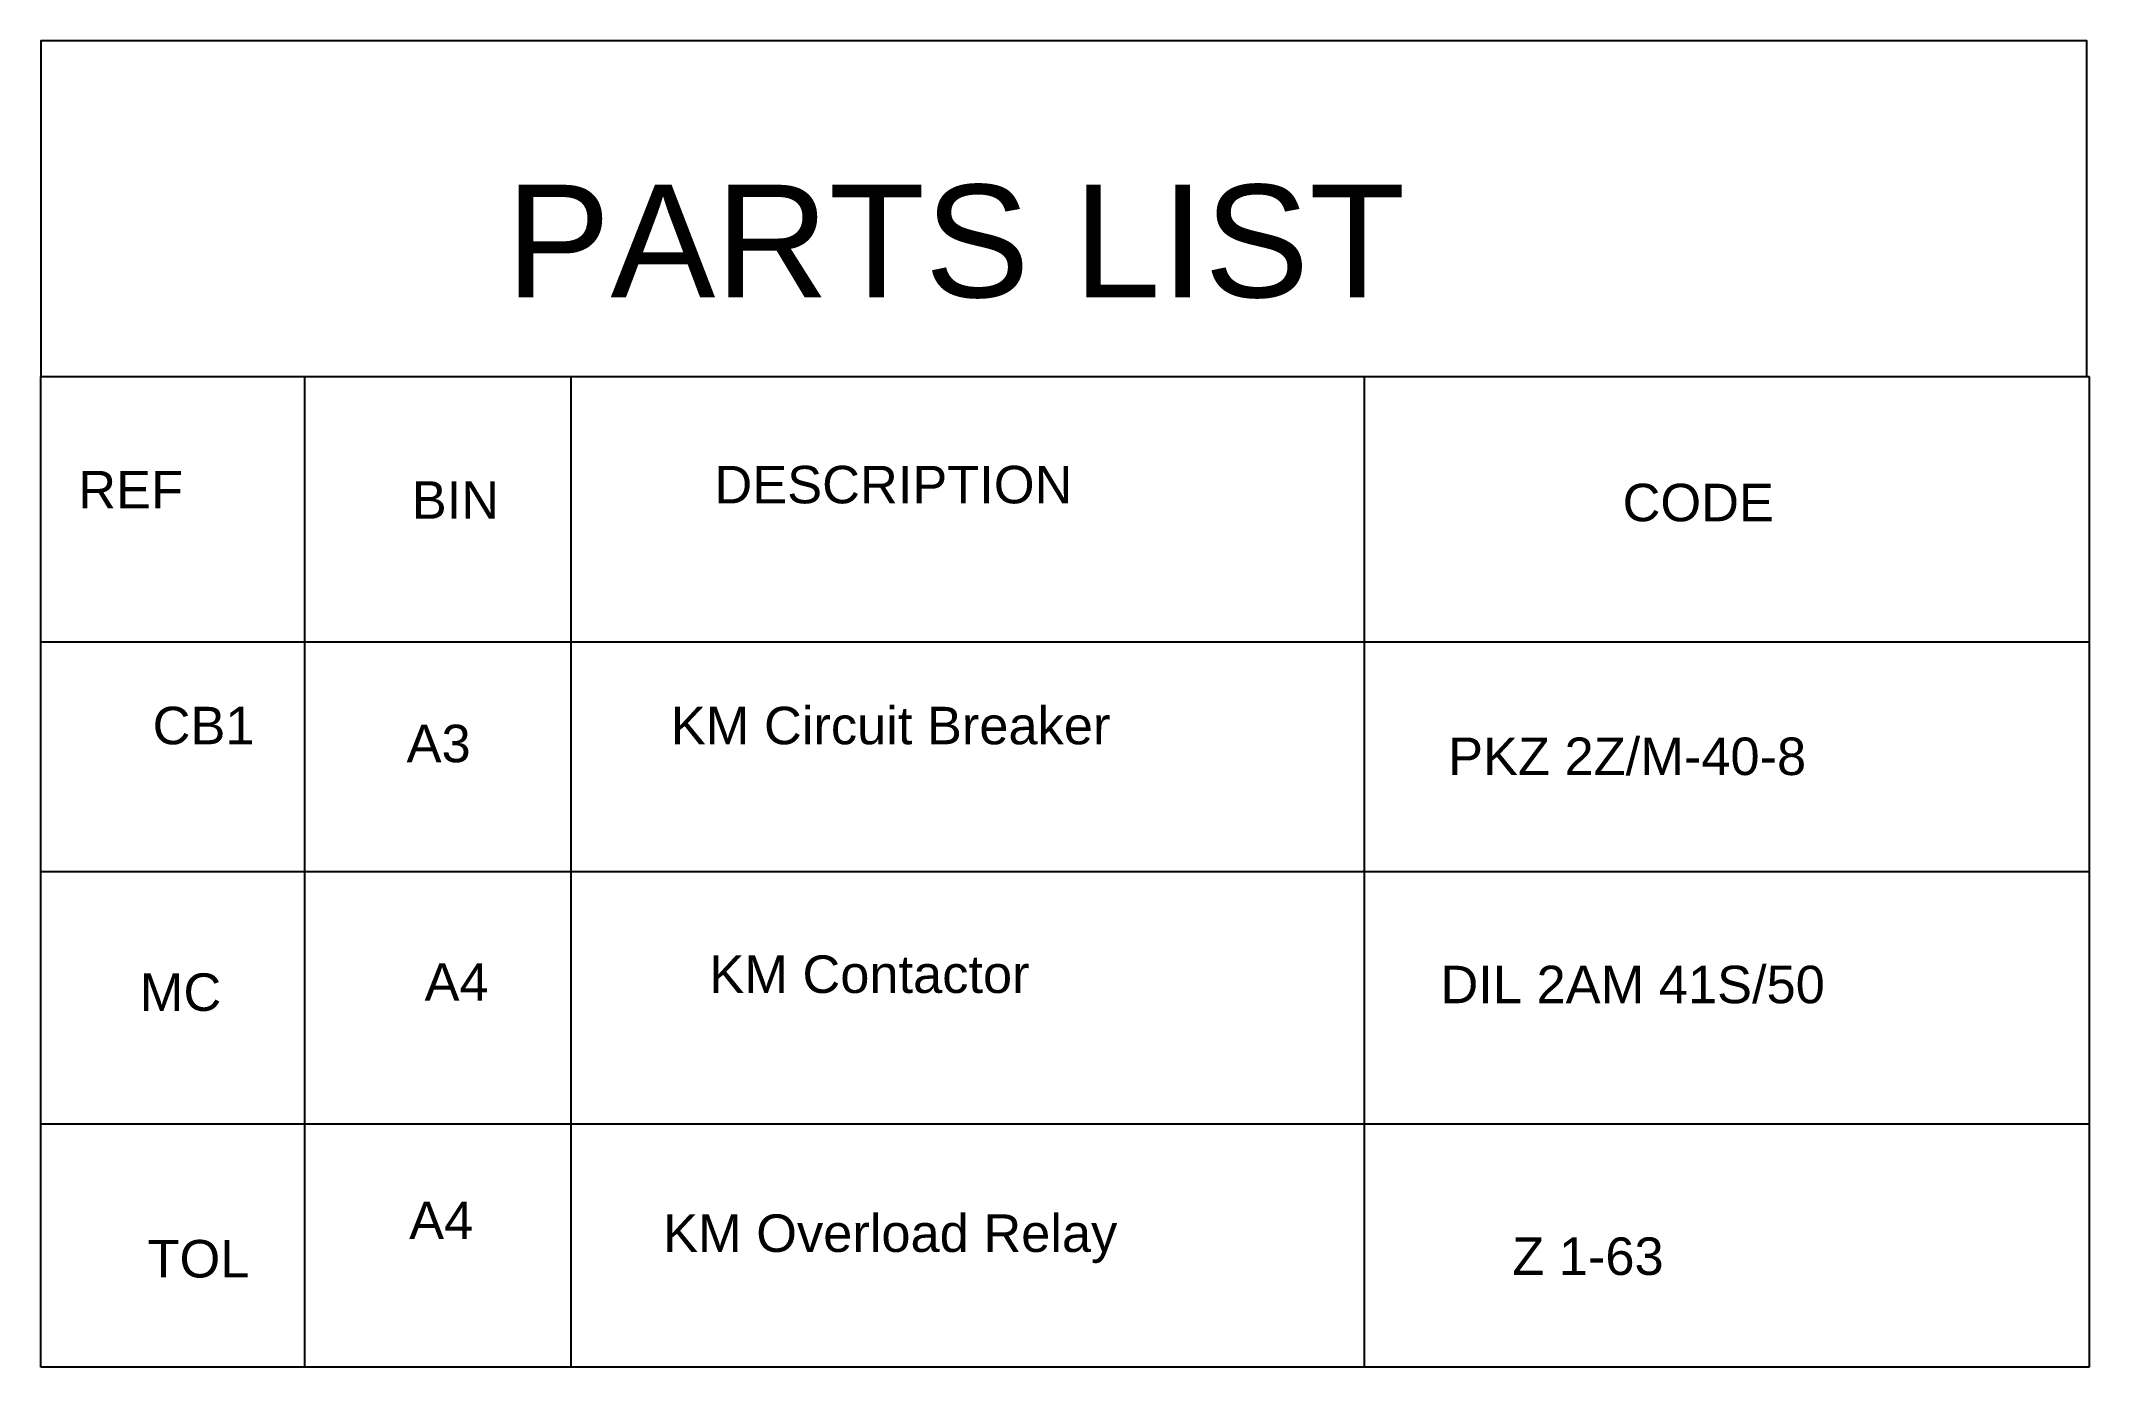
# Model space of a CAD drawing. Header units: millimetres. Extents: x 1385 to 4115, y 424 to 2192.
import ezdxf

# ---------------------------------------------------------------- set-up
doc = ezdxf.new("R2010")
doc.units = ezdxf.units.MM
doc.styles.get("Standard").update_dxf_attribs({"font": 'arial.ttf'})

msp = doc.modelspace()

# ---------------------------------------------------------------- linework, layer by layer
for p, q in [((1384.5, 1744.5), (4115.1, 1744.5)), ((1384.5, 424.2), (1384.5, 1744.5)), ((1736, 1744.5), (1736, 424.2)), ((2090.8, 1744.5), (2090.8, 424.2)), ((3148.6, 1744.5), (3148.6, 424.2)), ((4115.1, 1744.5), (4115.1, 424.2)), ((1384.5, 1391.1), (4115.1, 1391.1)), ((4115.1, 1084.4), (1384.5, 1084.4)), ((1384.5, 748.6), (4115.1, 748.6)), ((4115.1, 424.2), (1384.5, 424.2))]:
    msp.add_line(p, q)
msp.add_lwpolyline([(1384.5, 1744.5), (4112.1, 1744.5), (4112.1, 2192), (1384.5, 2192)], close=True)

# ---------------------------------------------------------------- texts
for s, height, p in [('PARTS LIST ', 150, (2004.1, 1850.3)), ('REF', 50, (1434.2, 1568.8)), ('DESCRIPTION ', 50, (2282.4, 1575.6)), ('BIN', 50, (1878.9, 1555.1)), ('CODE', 50, (3493.2, 1551.7)), ('CB1 ', 50, (1533.4, 1254.4)), ('KM Circuit Breaker ', 50, (2224.3, 1254.4)), ('A3', 50, (1872, 1230.5)), ('PKZ 2Z/M-40-8', 50, (3260.6, 1213.4)), ('A4', 50, (1896, 912.6)), ('KM Contactor ', 50, (2275.6, 922.9)), ('DIL 2AM 41S/50 ', 50, (3250.4, 909.2)), ('MC', 50, (1516.3, 899)), ('A4', 50, (1875.4, 594.8)), ('KM Overload Relay ', 50, (2214, 577.7)), ('TOL', 50, (1526.6, 543.6)), ('Z 1-63 ', 50, (3346.1, 547))]:
    msp.add_text(s, height=height).set_placement(p)

doc.saveas('drawing.dxf')
